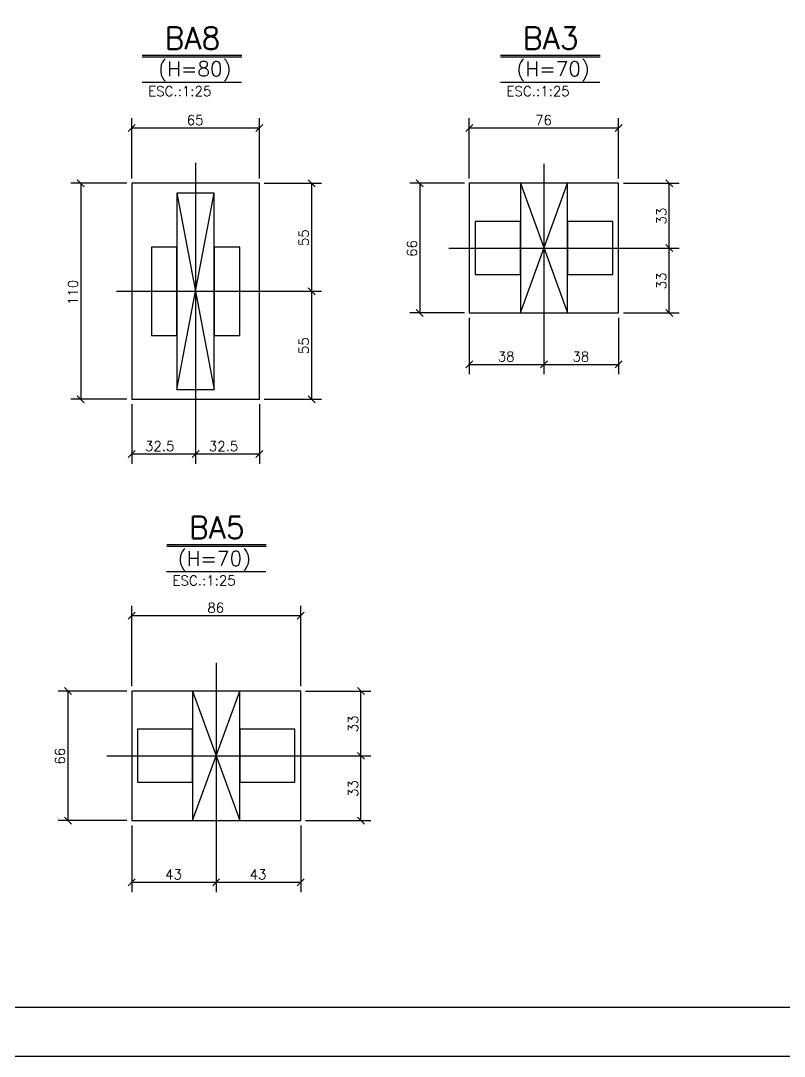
# Model space of a CAD drawing. Extents: x 2105 to 8289, y 869 to 3839.
# Drawn here: x 6560 to 7338, y 869 to 1924 of the extents above; entities that cross this region are included whole.
import ezdxf

# ---------------------------------------------------------------- set-up
doc = ezdxf.new("R2010")
doc.units = 0
doc.header["$MEASUREMENT"] = 0
for name, color, linetype in [('1', 1, 'CONTINUOUS'), ('2', 2, 'CONTINUOUS'), ('3', 3, 'CONTINUOUS'), ('4', 4, 'CONTINUOUS'), ('6', 6, 'CONTINUOUS'), ('7', 7, 'CONTINUOUS'), ('9', 9, 'CONTINUOUS')]:
    doc.layers.add(name, color=color, linetype=linetype)
doc.styles.get("Standard").update_dxf_attribs({"font": 'ROMANS.SHX'})

msp = doc.modelspace()

# ---------------------------------------------------------------- linework, layer by layer
at = {"layer": '1', "linetype": 'Continuous'}
for p, q in [((7068.885511, 1626.137926), (7116.885511, 1758.137926)), ((7068.885511, 1758.137926), (7116.885511, 1626.137926)), ((6719.266363, 1548.137926), (6757.266363, 1748.137926)), ((6719.266363, 1748.137926), (6757.266363, 1548.137926)), ((6735.266363, 1108.979669), (6783.266363, 1240.979669)), ((6735.266363, 1240.979669), (6783.266363, 1108.979669))]:
    msp.add_line(p, q, dxfattribs=at)
msp.add_lwpolyline([(2105.09608, 868.924975), (8289.330405, 868.924975), (8289.330405, 3838.924975), (2105.09608, 3838.924975), (2105.09608, 868.924975)], dxfattribs=at)
at = {"layer": '2', "linetype": 'Continuous'}
for p, q in [((6669.730829, 1810.993572), (6676.801897, 1818.06464)), ((6799.730829, 1810.993572), (6806.801897, 1818.06464)), ((7013.349978, 1810.993572), (7020.421045, 1818.06464)), ((7165.349978, 1810.993572), (7172.421045, 1818.06464)), ((6617.899982, 1761.67346), (6624.97105, 1754.602392)), ((6852.828732, 1761.67346), (6859.8998, 1754.602392)), ((6963.002185, 1761.67346), (6970.073253, 1754.602392)), ((7223.970715, 1754.602392), (7216.899647, 1761.67346)), ((7092.885511, 1692.137926), (7092.885511, 1692.137926)), ((7223.970715, 1688.602392), (7216.899647, 1695.67346)), ((7223.970715, 1688.602392), (7216.899647, 1695.67346)), ((6738.266363, 1648.137926), (6738.266363, 1648.137926)), ((6852.828732, 1651.67346), (6859.8998, 1644.602392)), ((6852.828732, 1651.67346), (6859.8998, 1644.602392)), ((6963.002185, 1629.67346), (6970.073253, 1622.602392)), ((7223.970715, 1622.602392), (7216.899647, 1629.67346)), ((7013.349978, 1570.114814), (7020.421045, 1577.185882)), ((7089.349978, 1570.114814), (7096.421045, 1577.185882)), ((7089.349978, 1570.114814), (7096.421045, 1577.185882)), ((7165.349978, 1570.114814), (7172.421045, 1577.185882)), ((6617.899982, 1541.67346), (6624.97105, 1534.602392)), ((6852.828732, 1541.67346), (6859.8998, 1534.602392)), ((6669.730829, 1478.893427), (6676.801897, 1485.964495)), ((6734.730829, 1478.893427), (6741.801897, 1485.964495)), ((6734.730829, 1478.893427), (6741.801897, 1485.964495)), ((6799.730829, 1478.893427), (6806.801897, 1485.964495)), ((6669.730829, 1314.298484), (6676.801897, 1321.369552)), ((6841.730829, 1314.298484), (6848.801897, 1321.369552)), ((6604.751558, 1244.511788), (6611.822626, 1237.440721)), ((6910.161628, 1237.440721), (6903.09056, 1244.511788)), ((6759.266363, 1174.979669), (6759.266363, 1174.979669)), ((6910.161628, 1171.444135), (6903.09056, 1178.515203)), ((6910.161628, 1171.444135), (6903.09056, 1178.515203)), ((6604.751558, 1112.511788), (6611.822626, 1105.440721)), ((6910.161628, 1105.440721), (6903.09056, 1112.511788)), ((6669.730829, 1042.600902), (6676.801897, 1049.67197)), ((6755.730829, 1042.600902), (6762.801897, 1049.67197)), ((6755.730829, 1042.600902), (6762.801897, 1049.67197)), ((6841.730829, 1042.600902), (6848.801897, 1049.67197))]:
    msp.add_line(p, q, dxfattribs=at)
at = {"layer": '3', "linetype": 'Continuous'}
for points in [[(6673.266363, 1538.137926), (6803.266363, 1538.137926), (6803.266363, 1758.137926), (6673.266363, 1758.137926), (6673.266363, 1538.137926)], [(7016.885511, 1626.137926), (7168.885511, 1626.137926), (7168.885511, 1758.137926), (7016.885511, 1758.137926), (7016.885511, 1626.137926)], [(6673.266363, 1108.976254), (6845.266363, 1108.976254), (6845.266363, 1240.976254), (6673.266363, 1240.976254), (6673.266363, 1108.976254)]]:
    msp.add_lwpolyline(points, dxfattribs=at)
at = {"layer": '6', "linetype": 'Continuous'}
for p, q in [((6684.074043, 1888.706941), (6785.252884, 1888.706941)), ((7048.817838, 1888.706941), (7149.99668, 1888.706941)), ((6684.074043, 1886.908901), (6785.252884, 1886.908901)), ((7048.817838, 1886.908901), (7149.99668, 1886.908901)), ((6683.789746, 1861.200142), (6784.968588, 1861.200142)), ((7048.533541, 1861.200142), (7149.712383, 1861.200142)), ((6708.855945, 1390.266573), (6810.034787, 1390.266573)), ((6708.855945, 1388.468533), (6810.034787, 1388.468533)), ((6708.571649, 1362.759773), (6809.750491, 1362.759773))]:
    msp.add_line(p, q, dxfattribs=at)
msp.add_lwpolyline([(2255.098547, 918.92655), (8239.334811, 918.92655), (8239.334811, 3788.925475), (2255.098547, 3788.925475), (2255.098547, 918.92655)], dxfattribs=at)
at = {"layer": '7', "linetype": 'Continuous'}
for points in [[(7068.885511, 1626.137926), (7116.885511, 1626.137926), (7116.885511, 1758.137926), (7068.885511, 1758.137926), (7068.885511, 1626.137926)], [(6719.266363, 1548.137926), (6757.266363, 1548.137926), (6757.266363, 1748.137926), (6719.266363, 1748.137926), (6719.266363, 1548.137926)], [(7068.885511, 1719.137926), (7022.885511, 1719.137926), (7022.885511, 1665.137926), (7068.885511, 1665.137926), (7068.885511, 1719.137926)], [(7162.885511, 1719.137926), (7116.885511, 1719.137926), (7116.885511, 1665.137926), (7162.885511, 1665.137926), (7162.885511, 1719.137926)], [(6719.266363, 1693.137926), (6693.266363, 1693.137926), (6693.266363, 1603.137926), (6719.266363, 1603.137926), (6719.266363, 1693.137926)], [(6783.266363, 1693.137926), (6757.266363, 1693.137926), (6757.266363, 1603.137926), (6783.266363, 1603.137926), (6783.266363, 1693.137926)], [(6735.266363, 1108.979669), (6783.266363, 1108.979669), (6783.266363, 1240.979669), (6735.266363, 1240.979669), (6735.266363, 1108.979669)], [(6735.266363, 1201.979669), (6679.266363, 1201.979669), (6679.266363, 1147.979669), (6735.266363, 1147.979669), (6735.266363, 1201.979669)], [(6839.266363, 1201.979669), (6783.266363, 1201.979669), (6783.266363, 1147.979669), (6839.266363, 1147.979669), (6839.266363, 1201.979669)]]:
    msp.add_lwpolyline(points, dxfattribs=at)
at = {"layer": '9', "linetype": 'Continuous'}
for p, q in [((6673.266363, 1763.137926), (6673.266363, 1824.529106)), ((6673.266363, 1814.529106), (6803.266363, 1814.529106)), ((6803.266363, 1763.137926), (6803.266363, 1824.529106)), ((7016.885511, 1763.137926), (7016.885511, 1824.529106)), ((7016.885511, 1814.529106), (7168.885511, 1814.529106)), ((7168.885511, 1763.137926), (7168.885511, 1824.529106)), ((6738.266363, 1779.031385), (6738.266363, 1472.428961)), ((7092.885511, 1777.946239), (7092.885511, 1563.650348)), ((6668.266363, 1758.137926), (6611.435516, 1758.137926)), ((6621.435516, 1758.137926), (6621.435516, 1538.137926)), ((6808.266363, 1758.137926), (6866.364266, 1758.137926)), ((6856.364266, 1758.137926), (6856.364266, 1648.137926)), ((7011.885511, 1758.137926), (6956.537719, 1758.137926)), ((6966.537719, 1758.137926), (6966.537719, 1626.137926)), ((7173.885511, 1758.137926), (7230.435181, 1758.137926)), ((7220.435181, 1692.137926), (7220.435181, 1758.137926)), ((6995.961658, 1692.137926), (7230.435181, 1692.137926)), ((7220.435181, 1626.137926), (7220.435181, 1692.137926)), ((6657.849304, 1648.137926), (6866.364266, 1648.137926)), ((6856.364266, 1648.137926), (6856.364266, 1538.137926)), ((7011.885511, 1626.137926), (6956.537719, 1626.137926)), ((7173.885511, 1626.137926), (7230.435181, 1626.137926)), ((7016.885511, 1621.137926), (7016.885511, 1563.650348)), ((7168.885511, 1621.137926), (7168.885511, 1563.650348)), ((7016.885511, 1573.650348), (7092.885511, 1573.650348)), ((7092.885511, 1573.650348), (7168.885511, 1573.650348)), ((6668.266363, 1538.137926), (6611.435516, 1538.137926)), ((6673.266363, 1533.137926), (6673.266363, 1472.428961)), ((6803.266363, 1533.137926), (6803.266363, 1472.428961)), ((6808.266363, 1538.137926), (6866.364266, 1538.137926)), ((6673.266363, 1482.428961), (6738.266363, 1482.428961)), ((6738.266363, 1482.428961), (6803.266363, 1482.428961)), ((6673.266363, 1245.976254), (6673.266363, 1327.834018)), ((6845.266363, 1245.976254), (6845.266363, 1327.834018)), ((6673.266363, 1317.834018), (6845.266363, 1317.834018)), ((6759.266363, 1269.812455), (6759.266363, 1036.136436)), ((6668.266363, 1240.976254), (6598.287092, 1240.976254)), ((6608.287092, 1240.976254), (6608.287092, 1108.976254)), ((6850.266363, 1240.976254), (6916.626094, 1240.976254)), ((6906.626094, 1174.979669), (6906.626094, 1240.976254)), ((6647.818072, 1174.979669), (6916.626094, 1174.979669)), ((6906.626094, 1108.976254), (6906.626094, 1174.979669)), ((6668.266363, 1108.976254), (6598.287092, 1108.976254)), ((6850.266363, 1108.976254), (6916.626094, 1108.976254)), ((6673.266363, 1103.976254), (6673.266363, 1036.136436)), ((6845.266363, 1103.976254), (6845.266363, 1036.136436)), ((6673.266363, 1046.136436), (6759.266363, 1046.136436)), ((6759.266363, 1046.136436), (6845.266363, 1046.136436))]:
    msp.add_line(p, q, dxfattribs=at)

# ---------------------------------------------------------------- texts
at = {"layer": '2', "linetype": 'Continuous'}
for s, p in [('ESC.:1:25', (6690.053884, 1846.978111)), ('ESC.:1:25', (7054.797679, 1846.978111)), ('65', (6729.266363, 1817.529106)), ('76', (7083.885511, 1817.529106)), ('38', (7045.885511, 1576.650348)), ('38', (7121.885511, 1576.650348)), ('32.5', (6686.766363, 1485.428961)), ('32.5', (6751.766363, 1485.428961)), ('ESC.:1:25', (6714.835787, 1348.537743)), ('86', (6750.266363, 1320.834018)), ('43', (6707.266363, 1049.136436)), ('43', (6793.266363, 1049.136436))]:
    msp.add_text(s, height=10, dxfattribs=at).set_placement(p)
for s, p in [('33', (7217.435181, 1716.137926)), ('55', (6853.364266, 1694.137926)), ('66', (6963.537719, 1683.137926)), ('110', (6618.435516, 1634.137926)), ('33', (7217.435181, 1650.137926)), ('55', (6853.364266, 1584.137926)), ('33', (6903.626094, 1198.977962)), ('66', (6605.287092, 1165.976254)), ('33', (6903.626094, 1132.977962))]:
    msp.add_text(s, height=10, rotation=90, dxfattribs=at).set_placement(p)
at = {"layer": '4', "linetype": 'Continuous'}
for s, p in [('(H=80)', (6700.176487, 1867.247391)), ('(H=70)', (7064.920282, 1867.247391)), ('(H=70)', (6720.121956, 1368.461562))]:
    msp.add_text(s, height=15, dxfattribs=at).set_placement(p)
at = {"layer": '6', "linetype": 'Continuous'}
for s, p in [('BA8', (6706.698379, 1894.738331)), ('BA3', (7071.442174, 1894.738331)), ('BA5', (6731.480282, 1396.297962))]:
    msp.add_text(s, height=22.5, dxfattribs=at).set_placement(p)

doc.saveas('drawing.dxf')
